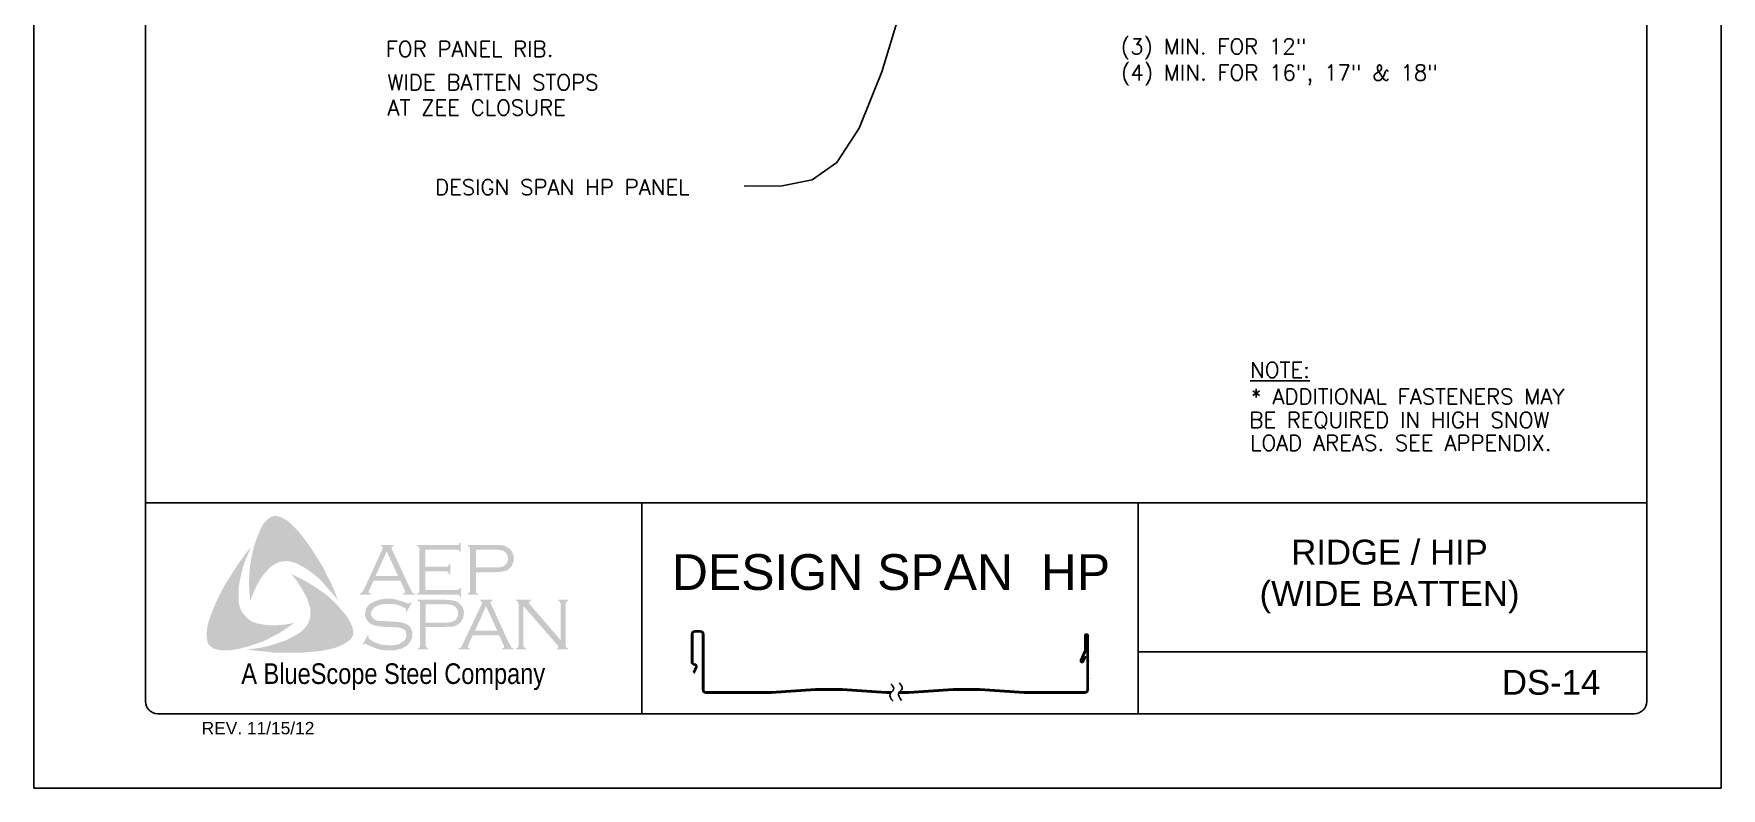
# Model space of a CAD drawing. Extents: x 128.5 to 137, y -26.1 to -15.1.
# Drawn here: x 128.52 to 137.02, y -26.12 to -22.32 of the extents above; entities that cross this region are included whole.
import ezdxf

# ---------------------------------------------------------------- set-up
doc = ezdxf.new("R2010")
doc.units = 0
doc.header["$LTSCALE"] = 0.5
doc.header["$MEASUREMENT"] = 0
doc.layers.get('0').update_dxf_attribs({"linetype": 'CONTINUOUS'})
for name, color, linetype in [('BORDER', 9, 'CONTINUOUS'), ('DIM', 4, 'CONTINUOUS'), ('LAYER_1', 160, 'CONTINUOUS')]:
    doc.layers.add(name, color=color, linetype=linetype)
doc.styles.add('ROMAND', font='romand.shx')
doc.styles.get("Standard").update_dxf_attribs({"font": 'romans.shx'})
doc.styles.add('STD', font='simplex.shx', dxfattribs={"height": 0.125})

# ---------------------------------------------------------------- blocks, each defined once
blk = doc.blocks.new('Blue Logo')
at = {"layer": 'LAYER_1'}
for points in [[(-1.7113, 0.8965), (-1.6829, 0.8581), (-1.6566, 0.8197), (-1.6323, 0.7812), (-1.606, 0.7387), (-1.5858, 0.6962), (-1.5635, 0.6557), (-1.5453, 0.6112), (-1.5291, 0.5687), (-1.5514, 0.5991), (-1.5777, 0.6274), (-1.602, 0.6557), (-1.6283, 0.6841), (-1.6566, 0.7063), (-1.687, 0.7286), (-1.7032, 0.7387), (-1.7193, 0.7468), (-1.7376, 0.7569), (-1.7558, 0.763), (-1.774, 0.767), (-1.7881, 0.7691), (-1.8064, 0.767), (-1.8225, 0.765), (-1.8387, 0.7589), (-1.8529, 0.7509), (-1.8671, 0.7407), (-1.8792, 0.7306), (-1.8954, 0.7124), (-1.9096, 0.6942), (-1.9237, 0.676), (-1.9338, 0.6557), (-1.946, 0.6335), (-1.9541, 0.6133), (-1.9723, 0.5687), (-1.9763, 0.6133), (-1.9784, 0.6618), (-1.9763, 0.7063), (-1.9723, 0.7529), (-1.9642, 0.7954), (-1.9541, 0.8399), (-1.9399, 0.8824), (-1.9237, 0.9228), (-1.9116, 0.9471), (-1.9035, 0.9593), (-1.8934, 0.9694), (-1.8853, 0.9795), (-1.8731, 0.9876), (-1.861, 0.9937), (-1.8468, 0.9957), (-1.8367, 0.9957), (-1.8266, 0.9916), (-1.8144, 0.9896), (-1.8064, 0.9836), (-1.7861, 0.9734), (-1.7699, 0.9593), (-1.7537, 0.9431), (-1.7376, 0.9269), (-1.7113, 0.8965)], [(-1.09, 0.7165), (-1.09, 0.6234), (-0.9302, 0.6234), (-0.9241, 0.6234), (-0.9201, 0.6274), (-0.916, 0.6294), (-0.916, 0.6335), (-0.91, 0.6335), (-0.91, 0.587), (-0.916, 0.587), (-0.916, 0.593), (-0.9201, 0.5971), (-0.9241, 0.5991), (-0.9302, 0.5991), (-1.1325, 0.5991), (-1.1325, 0.6052), (-1.1244, 0.6072), (-1.1224, 0.6112), (-1.1204, 0.6133), (-1.1204, 0.6214), (-1.1204, 0.8298), (-1.1204, 0.8358), (-1.1224, 0.8399), (-1.1265, 0.8439), (-1.1325, 0.8439), (-1.1325, 0.85), (-0.9322, 0.85), (-0.9261, 0.85), (-0.9221, 0.852), (-0.9201, 0.8561), (-0.916, 0.8621), (-0.912, 0.8621), (-0.912, 0.8156), (-0.916, 0.8156), (-0.9201, 0.8217), (-0.9221, 0.8237), (-0.9261, 0.8257), (-0.9322, 0.8257), (-1.09, 0.8257), (-1.09, 0.7407), (-0.9868, 0.7407), (-0.9808, 0.7407), (-0.9767, 0.7428), (-0.9727, 0.7468), (-0.9727, 0.7529), (-0.9646, 0.7529), (-0.9646, 0.7043), (-0.9727, 0.7043), (-0.9727, 0.7104), (-0.9767, 0.7144), (-0.9808, 0.7165), (-0.9868, 0.7165), (-1.09, 0.7165)], [(-2.0289, 0.5566), (-2.0249, 0.5384), (-2.0188, 0.5222), (-2.0107, 0.508), (-1.9986, 0.4939), (-1.9864, 0.4817), (-1.9723, 0.4696), (-1.9561, 0.4615), (-1.9399, 0.4554), (-1.9176, 0.4514), (-1.8934, 0.4473), (-1.8691, 0.4453), (-1.8448, 0.4453), (-1.8205, 0.4473), (-1.7962, 0.4494), (-1.7497, 0.4574), (-1.7881, 0.4311), (-1.8286, 0.4048), (-1.8711, 0.3826), (-1.9116, 0.3623), (-1.9561, 0.3482), (-1.9784, 0.3401), (-2.0026, 0.334), (-2.0249, 0.3279), (-2.0492, 0.3239), (-2.0735, 0.3199), (-2.0957, 0.3199), (-2.122, 0.3199), (-2.1321, 0.3219), (-2.1443, 0.3259), (-2.1564, 0.3279), (-2.1645, 0.334), (-2.1746, 0.3421), (-2.1827, 0.3502), (-2.1868, 0.3603), (-2.1888, 0.3704), (-2.1908, 0.3907), (-2.1908, 0.4109), (-2.1888, 0.4332), (-2.1847, 0.4534), (-2.1787, 0.4736), (-2.1645, 0.5121), (-2.1463, 0.5566), (-2.1261, 0.5991), (-2.1038, 0.6416), (-2.0795, 0.6821), (-2.0532, 0.7225), (-2.0269, 0.763), (-1.9986, 0.8014), (-1.9682, 0.8399), (-1.9966, 0.7731), (-2.0087, 0.7387), (-2.0168, 0.7043), (-2.0249, 0.6699), (-2.031, 0.6315), (-2.031, 0.6133), (-2.031, 0.595), (-2.031, 0.5748), (-2.0289, 0.5566)], [(-1.4705, 0.4655), (-1.4603, 0.4433), (-1.4563, 0.4332), (-1.4543, 0.419), (-1.4522, 0.4069), (-1.4543, 0.3967), (-1.4603, 0.3846), (-1.4664, 0.3745), (-1.4826, 0.3623), (-1.5008, 0.3502), (-1.519, 0.3421), (-1.5393, 0.334), (-1.5595, 0.3279), (-1.5797, 0.3239), (-1.6202, 0.3158), (-1.6667, 0.3118), (-1.7113, 0.3077), (-1.7598, 0.3077), (-1.8064, 0.3077), (-1.8529, 0.3077), (-1.8994, 0.3138), (-1.946, 0.3178), (-1.9905, 0.3239), (-1.9541, 0.3279), (-1.9136, 0.334), (-1.8772, 0.3421), (-1.8387, 0.3543), (-1.8023, 0.3664), (-1.7861, 0.3725), (-1.7679, 0.3826), (-1.7517, 0.3907), (-1.7355, 0.4008), (-1.7193, 0.4109), (-1.7032, 0.4251), (-1.693, 0.4372), (-1.6829, 0.4494), (-1.6769, 0.4635), (-1.6708, 0.4797), (-1.6688, 0.4959), (-1.6688, 0.5121), (-1.6688, 0.5303), (-1.6748, 0.5445), (-1.6809, 0.5667), (-1.689, 0.589), (-1.7011, 0.6092), (-1.7113, 0.6294), (-1.7254, 0.6497), (-1.7376, 0.6699), (-1.7659, 0.7043), (-1.7254, 0.6841), (-1.6829, 0.6618), (-1.6404, 0.6355), (-1.6, 0.6072), (-1.5818, 0.593), (-1.5635, 0.5768), (-1.5453, 0.5586), (-1.5291, 0.5424), (-1.513, 0.5222), (-1.4968, 0.506), (-1.4826, 0.4858), (-1.4705, 0.4655)], [(-1.1588, 0.5586), (-1.1851, 0.5121), (-1.1892, 0.5141), (-1.1872, 0.5242), (-1.1872, 0.5283), (-1.1892, 0.5303), (-1.2013, 0.5364), (-1.2195, 0.5445), (-1.2378, 0.5505), (-1.258, 0.5526), (-1.2782, 0.5526), (-1.2944, 0.5526), (-1.3106, 0.5505), (-1.3248, 0.5465), (-1.3389, 0.5404), (-1.3491, 0.5343), (-1.3571, 0.5242), (-1.3612, 0.5161), (-1.3632, 0.504), (-1.3632, 0.4959), (-1.3592, 0.4878), (-1.3531, 0.4797), (-1.345, 0.4736), (-1.3349, 0.4696), (-1.3207, 0.4676), (-1.2782, 0.4655), (-1.2418, 0.4635), (-1.2155, 0.4615), (-1.2013, 0.4574), (-1.1872, 0.4534), (-1.1791, 0.4473), (-1.173, 0.4433), (-1.1669, 0.4372), (-1.1629, 0.4311), (-1.1609, 0.423), (-1.1568, 0.417), (-1.1548, 0.4069), (-1.1548, 0.3988), (-1.1568, 0.3826), (-1.1609, 0.3765), (-1.1629, 0.3684), (-1.1669, 0.3623), (-1.171, 0.3563), (-1.1831, 0.3421), (-1.1912, 0.3381), (-1.2013, 0.334), (-1.2094, 0.3279), (-1.2216, 0.3259), (-1.2438, 0.3199), (-1.2701, 0.3199), (-1.2985, 0.3199), (-1.3126, 0.3219), (-1.3268, 0.3259), (-1.3511, 0.334), (-1.3835, 0.3482), (-1.3936, 0.3543), (-1.3976, 0.3522), (-1.4017, 0.3482), (-1.4057, 0.3502), (-1.3794, 0.3967), (-1.3754, 0.3927), (-1.3774, 0.3826), (-1.3754, 0.3806), (-1.3713, 0.3765), (-1.3551, 0.3644), (-1.3349, 0.3563), (-1.3126, 0.3482), (-1.2924, 0.3462), (-1.2722, 0.3441), (-1.2499, 0.3462), (-1.2297, 0.3482), (-1.2135, 0.3563), (-1.2013, 0.3644), (-1.1932, 0.3725), (-1.1872, 0.3806), (-1.1851, 0.3887), (-1.1851, 0.3967), (-1.1872, 0.4089), (-1.1872, 0.4129), (-1.1912, 0.419), (-1.1993, 0.4251), (-1.2115, 0.4311), (-1.2216, 0.4332), (-1.2297, 0.4352), (-1.2843, 0.4372), (-1.3126, 0.4392), (-1.3349, 0.4433), (-1.3491, 0.4453), (-1.3652, 0.4534), (-1.3713, 0.4574), (-1.3754, 0.4615), (-1.3814, 0.4676), (-1.3855, 0.4736), (-1.3895, 0.4817), (-1.3915, 0.4878), (-1.3936, 0.4959), (-1.3936, 0.502), (-1.3915, 0.5161), (-1.3895, 0.5283), (-1.3835, 0.5384), (-1.3733, 0.5485), (-1.3652, 0.5566), (-1.3551, 0.5606), (-1.345, 0.5667), (-1.3329, 0.5708), (-1.3207, 0.5748), (-1.3066, 0.5768), (-1.2924, 0.5789), (-1.2762, 0.5789), (-1.2519, 0.5789), (-1.2297, 0.5728), (-1.2074, 0.5667), (-1.1811, 0.5566), (-1.173, 0.5546), (-1.169, 0.5566), (-1.1649, 0.5606), (-1.1588, 0.5586)], [(-0.5963, 0.5424), (-0.5963, 0.3462), (-0.5943, 0.3381), (-0.5923, 0.334), (-0.5882, 0.332), (-0.5822, 0.3279), (-0.5822, 0.3239), (-0.6327, 0.3239), (-0.6327, 0.3279), (-0.6267, 0.332), (-0.6226, 0.334), (-0.6226, 0.3381), (-0.6206, 0.3462), (-0.6206, 0.5526), (-0.6226, 0.5586), (-0.6226, 0.5647), (-0.6267, 0.5667), (-0.6327, 0.5687), (-0.6327, 0.5748), (-0.5599, 0.5748), (-0.5599, 0.5687), (-0.568, 0.5647), (-0.568, 0.5627), (-0.568, 0.5606), (-0.568, 0.5546), (-0.5599, 0.5465), (-0.4081, 0.3704), (-0.4081, 0.5526), (-0.4102, 0.5586), (-0.4122, 0.5647), (-0.4142, 0.5667), (-0.4203, 0.5687), (-0.4203, 0.5748), (-0.3717, 0.5748), (-0.3717, 0.5687), (-0.3778, 0.5667), (-0.3798, 0.5647), (-0.3818, 0.5586), (-0.3839, 0.5526), (-0.3839, 0.3462), (-0.3818, 0.3381), (-0.3798, 0.334), (-0.3778, 0.332), (-0.3717, 0.3279), (-0.3717, 0.3239), (-0.4284, 0.3239), (-0.4284, 0.3279), (-0.4223, 0.332), (-0.4203, 0.334), (-0.4203, 0.336), (-0.4223, 0.3421), (-0.4284, 0.3502), (-0.5963, 0.5424)]]:
    blk.add_hatch(color=7, dxfattribs=at).paths.add_polyline_path(points)
h = blk.add_hatch(color=7, dxfattribs=at)
edge = h.paths.add_edge_path(flags=16)
edge.add_spline(control_points=[(-1.2276, 0.6942), (-1.2276, 0.6942), (-1.2843, 0.8176), (-1.2843, 0.8176), (-1.2843, 0.8176), (-1.341, 0.6942), (-1.341, 0.6942), (-1.341, 0.6942), (-1.2276, 0.6942), (-1.2276, 0.6942), (-1.2276, 0.6942), (-1.2276, 0.6942), (-1.2276, 0.6942), (-1.2276, 0.6942), (-1.2276, 0.6942), (-1.2276, 0.6942)], knot_values=[0, 0, 0, 0, 1, 1, 1, 2, 2, 2, 3, 3, 3, 4, 4, 4, 5, 5, 5, 5], degree=3, periodic=0)
edge = h.paths.add_edge_path()
edge.add_spline(control_points=[(-1.2155, 0.6699), (-1.2155, 0.6699), (-1.3511, 0.6699), (-1.3511, 0.6699), (-1.3511, 0.6699), (-1.3733, 0.6214), (-1.3733, 0.6214), (-1.3733, 0.6214), (-1.3733, 0.6214), (-1.3733, 0.6214), (-1.3733, 0.6214), (-1.3754, 0.6133), (-1.3754, 0.6133), (-1.3754, 0.6133), (-1.3754, 0.6133), (-1.3754, 0.6133), (-1.3754, 0.6133), (-1.3754, 0.6112), (-1.3754, 0.6112), (-1.3754, 0.6112), (-1.3733, 0.6072), (-1.3733, 0.6072), (-1.3733, 0.6072), (-1.3652, 0.6052), (-1.3652, 0.6052), (-1.3652, 0.6052), (-1.3652, 0.5991), (-1.3652, 0.5991), (-1.3652, 0.5991), (-1.4199, 0.5991), (-1.4199, 0.5991), (-1.4199, 0.5991), (-1.4199, 0.6052), (-1.4199, 0.6052), (-1.4199, 0.6052), (-1.4199, 0.6052), (-1.4199, 0.6052), (-1.4199, 0.6052), (-1.4138, 0.6072), (-1.4138, 0.6072), (-1.4138, 0.6072), (-1.4098, 0.6112), (-1.4098, 0.6112), (-1.4098, 0.6112), (-1.4098, 0.6112), (-1.4098, 0.6112), (-1.4098, 0.6112), (-1.4037, 0.6173), (-1.4037, 0.6173), (-1.4037, 0.6173), (-1.3976, 0.6294), (-1.3976, 0.6294), (-1.3976, 0.6294), (-1.3066, 0.8277), (-1.3066, 0.8277), (-1.3066, 0.8277), (-1.3066, 0.8277), (-1.3066, 0.8277), (-1.3066, 0.8277), (-1.3045, 0.8358), (-1.3045, 0.8358), (-1.3045, 0.8358), (-1.3045, 0.8358), (-1.3045, 0.8358), (-1.3045, 0.8358), (-1.3045, 0.8399), (-1.3045, 0.8399), (-1.3045, 0.8399), (-1.3066, 0.8419), (-1.3066, 0.8419), (-1.3066, 0.8419), (-1.3126, 0.8439), (-1.3126, 0.8439), (-1.3126, 0.8439), (-1.3126, 0.85), (-1.3126, 0.85), (-1.3126, 0.85), (-1.2499, 0.85), (-1.2499, 0.85), (-1.2499, 0.85), (-1.2499, 0.8439), (-1.2499, 0.8439), (-1.2499, 0.8439), (-1.2499, 0.8439), (-1.2499, 0.8439), (-1.2499, 0.8439), (-1.258, 0.8419), (-1.258, 0.8419), (-1.258, 0.8419), (-1.26, 0.8399), (-1.26, 0.8399), (-1.26, 0.8399), (-1.26, 0.8358), (-1.26, 0.8358), (-1.26, 0.8358), (-1.26, 0.8358), (-1.26, 0.8358), (-1.26, 0.8358), (-1.258, 0.8277), (-1.258, 0.8277), (-1.258, 0.8277), (-1.169, 0.6355), (-1.169, 0.6355), (-1.169, 0.6355), (-1.169, 0.6355), (-1.169, 0.6355), (-1.169, 0.6355), (-1.1609, 0.6214), (-1.1609, 0.6214), (-1.1609, 0.6214), (-1.1568, 0.6112), (-1.1568, 0.6112), (-1.1568, 0.6112), (-1.1568, 0.6112), (-1.1568, 0.6112), (-1.1568, 0.6112), (-1.1528, 0.6072), (-1.1528, 0.6072), (-1.1528, 0.6072), (-1.1427, 0.6052), (-1.1427, 0.6052), (-1.1427, 0.6052), (-1.1427, 0.5991), (-1.1427, 0.5991), (-1.1427, 0.5991), (-1.2013, 0.5991), (-1.2013, 0.5991), (-1.2013, 0.5991), (-1.2013, 0.6052), (-1.2013, 0.6052), (-1.2013, 0.6052), (-1.2013, 0.6052), (-1.2013, 0.6052), (-1.2013, 0.6052), (-1.1973, 0.6072), (-1.1973, 0.6072), (-1.1973, 0.6072), (-1.1953, 0.6072), (-1.1953, 0.6072), (-1.1953, 0.6072), (-1.1932, 0.6112), (-1.1932, 0.6112), (-1.1932, 0.6112), (-1.1912, 0.6133), (-1.1912, 0.6133), (-1.1912, 0.6133), (-1.1912, 0.6133), (-1.1912, 0.6133), (-1.1912, 0.6133), (-1.1932, 0.6173), (-1.1932, 0.6173), (-1.1932, 0.6173), (-1.1953, 0.6254), (-1.1953, 0.6254), (-1.1953, 0.6254), (-1.2155, 0.6699), (-1.2155, 0.6699), (-1.2155, 0.6699), (-1.2155, 0.6699), (-1.2155, 0.6699), (-1.2155, 0.6699), (-1.2155, 0.6699), (-1.2155, 0.6699)], knot_values=[0, 0, 0, 0, 1, 1, 1, 2, 2, 2, 3, 3, 3, 4, 4, 4, 5, 5, 5, 6, 6, 6, 7, 7, 7, 8, 8, 8, 9, 9, 9, 10, 10, 10, 11, 11, 11, 12, 12, 12, 13, 13, 13, 14, 14, 14, 15, 15, 15, 16, 16, 16, 17, 17, 17, 18, 18, 18, 19, 19, 19, 20, 20, 20, 21, 21, 21, 22, 22, 22, 23, 23, 23, 24, 24, 24, 25, 25, 25, 26, 26, 26, 27, 27, 27, 28, 28, 28, 29, 29, 29, 30, 30, 30, 31, 31, 31, 32, 32, 32, 33, 33, 33, 34, 34, 34, 35, 35, 35, 36, 36, 36, 37, 37, 37, 38, 38, 38, 39, 39, 39, 40, 40, 40, 41, 41, 41, 42, 42, 42, 43, 43, 43, 44, 44, 44, 45, 45, 45, 46, 46, 46, 47, 47, 47, 48, 48, 48, 49, 49, 49, 50, 50, 50, 51, 51, 51, 52, 52, 52, 53, 53, 53, 54, 54, 54, 54], degree=3, periodic=0)
h = blk.add_hatch(color=7, dxfattribs=at)
edge = h.paths.add_edge_path(flags=16)
edge.add_spline(control_points=[(-0.8351, 0.7367), (-0.8351, 0.7367), (-0.742, 0.7367), (-0.742, 0.7367), (-0.742, 0.7367), (-0.742, 0.7367), (-0.742, 0.7367), (-0.742, 0.7367), (-0.7238, 0.7367), (-0.7238, 0.7367), (-0.7238, 0.7367), (-0.7096, 0.7387), (-0.7096, 0.7387), (-0.7096, 0.7387), (-0.7096, 0.7387), (-0.7096, 0.7387), (-0.7096, 0.7387), (-0.6995, 0.7407), (-0.6995, 0.7407), (-0.6995, 0.7407), (-0.6934, 0.7448), (-0.6934, 0.7448), (-0.6934, 0.7448), (-0.6934, 0.7448), (-0.6934, 0.7448), (-0.6934, 0.7448), (-0.6854, 0.7509), (-0.6854, 0.7509), (-0.6854, 0.7509), (-0.6793, 0.7589), (-0.6793, 0.7589), (-0.6793, 0.7589), (-0.6752, 0.7691), (-0.6752, 0.7691), (-0.6752, 0.7691), (-0.6732, 0.7812), (-0.6732, 0.7812), (-0.6732, 0.7812), (-0.6732, 0.7812), (-0.6732, 0.7812), (-0.6732, 0.7812), (-0.6752, 0.7933), (-0.6752, 0.7933), (-0.6752, 0.7933), (-0.6793, 0.8035), (-0.6793, 0.8035), (-0.6793, 0.8035), (-0.6854, 0.8116), (-0.6854, 0.8116), (-0.6854, 0.8116), (-0.6934, 0.8176), (-0.6934, 0.8176), (-0.6934, 0.8176), (-0.6934, 0.8176), (-0.6934, 0.8176), (-0.6934, 0.8176), (-0.6995, 0.8217), (-0.6995, 0.8217), (-0.6995, 0.8217), (-0.7096, 0.8237), (-0.7096, 0.8237), (-0.7096, 0.8237), (-0.7096, 0.8237), (-0.7096, 0.8237), (-0.7096, 0.8237), (-0.7238, 0.8257), (-0.7238, 0.8257), (-0.7238, 0.8257), (-0.742, 0.8257), (-0.742, 0.8257), (-0.742, 0.8257), (-0.8351, 0.8257), (-0.8351, 0.8257), (-0.8351, 0.8257), (-0.8351, 0.7367), (-0.8351, 0.7367), (-0.8351, 0.7367), (-0.8351, 0.7367), (-0.8351, 0.7367), (-0.8351, 0.7367), (-0.8351, 0.7367), (-0.8351, 0.7367)], knot_values=[0, 0, 0, 0, 1, 1, 1, 2, 2, 2, 3, 3, 3, 4, 4, 4, 5, 5, 5, 6, 6, 6, 7, 7, 7, 8, 8, 8, 9, 9, 9, 10, 10, 10, 11, 11, 11, 12, 12, 12, 13, 13, 13, 14, 14, 14, 15, 15, 15, 16, 16, 16, 17, 17, 17, 18, 18, 18, 19, 19, 19, 20, 20, 20, 21, 21, 21, 22, 22, 22, 23, 23, 23, 24, 24, 24, 25, 25, 25, 26, 26, 26, 27, 27, 27, 27], degree=3, periodic=0)
edge = h.paths.add_edge_path()
edge.add_spline(control_points=[(-0.8351, 0.7124), (-0.8351, 0.7124), (-0.8351, 0.6193), (-0.8351, 0.6193), (-0.8351, 0.6193), (-0.8351, 0.6193), (-0.8351, 0.6193), (-0.8351, 0.6193), (-0.8351, 0.6133), (-0.8351, 0.6133), (-0.8351, 0.6133), (-0.8331, 0.6112), (-0.8331, 0.6112), (-0.8331, 0.6112), (-0.8331, 0.6112), (-0.8331, 0.6112), (-0.8331, 0.6112), (-0.829, 0.6072), (-0.829, 0.6072), (-0.829, 0.6072), (-0.825, 0.6052), (-0.825, 0.6052), (-0.825, 0.6052), (-0.825, 0.5991), (-0.825, 0.5991), (-0.825, 0.5991), (-0.8756, 0.5991), (-0.8756, 0.5991), (-0.8756, 0.5991), (-0.8756, 0.6052), (-0.8756, 0.6052), (-0.8756, 0.6052), (-0.8756, 0.6052), (-0.8756, 0.6052), (-0.8756, 0.6052), (-0.8715, 0.6072), (-0.8715, 0.6072), (-0.8715, 0.6072), (-0.8675, 0.6112), (-0.8675, 0.6112), (-0.8675, 0.6112), (-0.8675, 0.6112), (-0.8675, 0.6112), (-0.8675, 0.6112), (-0.8654, 0.6133), (-0.8654, 0.6133), (-0.8654, 0.6133), (-0.8654, 0.6193), (-0.8654, 0.6193), (-0.8654, 0.6193), (-0.8654, 0.8318), (-0.8654, 0.8318), (-0.8654, 0.8318), (-0.8654, 0.8318), (-0.8654, 0.8318), (-0.8654, 0.8318), (-0.8654, 0.8358), (-0.8654, 0.8358), (-0.8654, 0.8358), (-0.8675, 0.8399), (-0.8675, 0.8399), (-0.8675, 0.8399), (-0.8675, 0.8399), (-0.8675, 0.8399), (-0.8675, 0.8399), (-0.8715, 0.8439), (-0.8715, 0.8439), (-0.8715, 0.8439), (-0.8756, 0.8439), (-0.8756, 0.8439), (-0.8756, 0.8439), (-0.8756, 0.85), (-0.8756, 0.85), (-0.8756, 0.85), (-0.744, 0.85), (-0.744, 0.85), (-0.744, 0.85), (-0.744, 0.85), (-0.744, 0.85), (-0.744, 0.85), (-0.7198, 0.85), (-0.7198, 0.85), (-0.7198, 0.85), (-0.6995, 0.848), (-0.6995, 0.848), (-0.6995, 0.848), (-0.6995, 0.848), (-0.6995, 0.848), (-0.6995, 0.848), (-0.6854, 0.8439), (-0.6854, 0.8439), (-0.6854, 0.8439), (-0.6732, 0.8358), (-0.6732, 0.8358), (-0.6732, 0.8358), (-0.6732, 0.8358), (-0.6732, 0.8358), (-0.6732, 0.8358), (-0.6671, 0.8318), (-0.6671, 0.8318), (-0.6671, 0.8318), (-0.6631, 0.8277), (-0.6631, 0.8277), (-0.6631, 0.8277), (-0.653, 0.8156), (-0.653, 0.8156), (-0.653, 0.8156), (-0.653, 0.8156), (-0.653, 0.8156), (-0.653, 0.8156), (-0.651, 0.8075), (-0.651, 0.8075), (-0.651, 0.8075), (-0.6469, 0.7994), (-0.6469, 0.7994), (-0.6469, 0.7994), (-0.6449, 0.7913), (-0.6449, 0.7913), (-0.6449, 0.7913), (-0.6449, 0.7812), (-0.6449, 0.7812), (-0.6449, 0.7812), (-0.6449, 0.7812), (-0.6449, 0.7812), (-0.6449, 0.7812), (-0.6449, 0.7691), (-0.6449, 0.7691), (-0.6449, 0.7691), (-0.6489, 0.7589), (-0.6489, 0.7589), (-0.6489, 0.7589), (-0.653, 0.7468), (-0.653, 0.7468), (-0.653, 0.7468), (-0.659, 0.7387), (-0.659, 0.7387), (-0.659, 0.7387), (-0.659, 0.7387), (-0.659, 0.7387), (-0.659, 0.7387), (-0.6671, 0.7326), (-0.6671, 0.7326), (-0.6671, 0.7326), (-0.6732, 0.7245), (-0.6732, 0.7245), (-0.6732, 0.7245), (-0.6813, 0.7205), (-0.6813, 0.7205), (-0.6813, 0.7205), (-0.6914, 0.7185), (-0.6914, 0.7185), (-0.6914, 0.7185), (-0.6914, 0.7185), (-0.6914, 0.7185), (-0.6914, 0.7185), (-0.7015, 0.7165), (-0.7015, 0.7165), (-0.7015, 0.7165), (-0.7137, 0.7144), (-0.7137, 0.7144), (-0.7137, 0.7144), (-0.744, 0.7124), (-0.744, 0.7124), (-0.744, 0.7124), (-0.8351, 0.7124), (-0.8351, 0.7124), (-0.8351, 0.7124), (-0.8351, 0.7124), (-0.8351, 0.7124), (-0.8351, 0.7124), (-0.8351, 0.7124), (-0.8351, 0.7124)], knot_values=[0, 0, 0, 0, 1, 1, 1, 2, 2, 2, 3, 3, 3, 4, 4, 4, 5, 5, 5, 6, 6, 6, 7, 7, 7, 8, 8, 8, 9, 9, 9, 10, 10, 10, 11, 11, 11, 12, 12, 12, 13, 13, 13, 14, 14, 14, 15, 15, 15, 16, 16, 16, 17, 17, 17, 18, 18, 18, 19, 19, 19, 20, 20, 20, 21, 21, 21, 22, 22, 22, 23, 23, 23, 24, 24, 24, 25, 25, 25, 26, 26, 26, 27, 27, 27, 28, 28, 28, 29, 29, 29, 30, 30, 30, 31, 31, 31, 32, 32, 32, 33, 33, 33, 34, 34, 34, 35, 35, 35, 36, 36, 36, 37, 37, 37, 38, 38, 38, 39, 39, 39, 40, 40, 40, 41, 41, 41, 42, 42, 42, 43, 43, 43, 44, 44, 44, 45, 45, 45, 46, 46, 46, 47, 47, 47, 48, 48, 48, 49, 49, 49, 50, 50, 50, 51, 51, 51, 52, 52, 52, 53, 53, 53, 54, 54, 54, 55, 55, 55, 56, 56, 56, 57, 57, 57, 57], degree=3, periodic=0)
h = blk.add_hatch(color=7, dxfattribs=at)
edge = h.paths.add_edge_path(flags=16)
edge.add_spline(control_points=[(-1.088, 0.4595), (-1.088, 0.4595), (-0.9929, 0.4595), (-0.9929, 0.4595), (-0.9929, 0.4595), (-0.9929, 0.4595), (-0.9929, 0.4595), (-0.9929, 0.4595), (-0.9747, 0.4595), (-0.9747, 0.4595), (-0.9747, 0.4595), (-0.9626, 0.4615), (-0.9626, 0.4615), (-0.9626, 0.4615), (-0.9626, 0.4615), (-0.9626, 0.4615), (-0.9626, 0.4615), (-0.9525, 0.4655), (-0.9525, 0.4655), (-0.9525, 0.4655), (-0.9444, 0.4676), (-0.9444, 0.4676), (-0.9444, 0.4676), (-0.9444, 0.4676), (-0.9444, 0.4676), (-0.9444, 0.4676), (-0.9363, 0.4736), (-0.9363, 0.4736), (-0.9363, 0.4736), (-0.9302, 0.4838), (-0.9302, 0.4838), (-0.9302, 0.4838), (-0.9261, 0.4939), (-0.9261, 0.4939), (-0.9261, 0.4939), (-0.9241, 0.506), (-0.9241, 0.506), (-0.9241, 0.506), (-0.9241, 0.506), (-0.9241, 0.506), (-0.9241, 0.506), (-0.9261, 0.5161), (-0.9261, 0.5161), (-0.9261, 0.5161), (-0.9302, 0.5283), (-0.9302, 0.5283), (-0.9302, 0.5283), (-0.9363, 0.5364), (-0.9363, 0.5364), (-0.9363, 0.5364), (-0.9444, 0.5424), (-0.9444, 0.5424), (-0.9444, 0.5424), (-0.9444, 0.5424), (-0.9444, 0.5424), (-0.9444, 0.5424), (-0.9525, 0.5465), (-0.9525, 0.5465), (-0.9525, 0.5465), (-0.9626, 0.5485), (-0.9626, 0.5485), (-0.9626, 0.5485), (-0.9626, 0.5485), (-0.9626, 0.5485), (-0.9626, 0.5485), (-0.9747, 0.5505), (-0.9747, 0.5505), (-0.9747, 0.5505), (-0.9929, 0.5505), (-0.9929, 0.5505), (-0.9929, 0.5505), (-1.088, 0.5505), (-1.088, 0.5505), (-1.088, 0.5505), (-1.088, 0.4595), (-1.088, 0.4595), (-1.088, 0.4595), (-1.088, 0.4595), (-1.088, 0.4595), (-1.088, 0.4595), (-1.088, 0.4595), (-1.088, 0.4595)], knot_values=[0, 0, 0, 0, 1, 1, 1, 2, 2, 2, 3, 3, 3, 4, 4, 4, 5, 5, 5, 6, 6, 6, 7, 7, 7, 8, 8, 8, 9, 9, 9, 10, 10, 10, 11, 11, 11, 12, 12, 12, 13, 13, 13, 14, 14, 14, 15, 15, 15, 16, 16, 16, 17, 17, 17, 18, 18, 18, 19, 19, 19, 20, 20, 20, 21, 21, 21, 22, 22, 22, 23, 23, 23, 24, 24, 24, 25, 25, 25, 26, 26, 26, 27, 27, 27, 27], degree=3, periodic=0)
edge = h.paths.add_edge_path()
edge.add_spline(control_points=[(-1.088, 0.4372), (-1.088, 0.4372), (-1.088, 0.3421), (-1.088, 0.3421), (-1.088, 0.3421), (-1.088, 0.3421), (-1.088, 0.3421), (-1.088, 0.3421), (-1.086, 0.3381), (-1.086, 0.3381), (-1.086, 0.3381), (-1.084, 0.334), (-1.084, 0.334), (-1.084, 0.334), (-1.084, 0.334), (-1.084, 0.334), (-1.084, 0.334), (-1.082, 0.332), (-1.082, 0.332), (-1.082, 0.332), (-1.0759, 0.3279), (-1.0759, 0.3279), (-1.0759, 0.3279), (-1.0759, 0.3239), (-1.0759, 0.3239), (-1.0759, 0.3239), (-1.1285, 0.3239), (-1.1285, 0.3239), (-1.1285, 0.3239), (-1.1285, 0.3279), (-1.1285, 0.3279), (-1.1285, 0.3279), (-1.1285, 0.3279), (-1.1285, 0.3279), (-1.1285, 0.3279), (-1.1224, 0.332), (-1.1224, 0.332), (-1.1224, 0.332), (-1.1184, 0.334), (-1.1184, 0.334), (-1.1184, 0.334), (-1.1184, 0.334), (-1.1184, 0.334), (-1.1184, 0.334), (-1.1184, 0.3381), (-1.1184, 0.3381), (-1.1184, 0.3381), (-1.1164, 0.3421), (-1.1164, 0.3421), (-1.1164, 0.3421), (-1.1164, 0.5566), (-1.1164, 0.5566), (-1.1164, 0.5566), (-1.1164, 0.5566), (-1.1164, 0.5566), (-1.1164, 0.5566), (-1.1184, 0.5606), (-1.1184, 0.5606), (-1.1184, 0.5606), (-1.1184, 0.5647), (-1.1184, 0.5647), (-1.1184, 0.5647), (-1.1184, 0.5647), (-1.1184, 0.5647), (-1.1184, 0.5647), (-1.1224, 0.5667), (-1.1224, 0.5667), (-1.1224, 0.5667), (-1.1285, 0.5687), (-1.1285, 0.5687), (-1.1285, 0.5687), (-1.1285, 0.5748), (-1.1285, 0.5748), (-1.1285, 0.5748), (-0.997, 0.5748), (-0.997, 0.5748), (-0.997, 0.5748), (-0.997, 0.5748), (-0.997, 0.5748), (-0.997, 0.5748), (-0.9727, 0.5728), (-0.9727, 0.5728), (-0.9727, 0.5728), (-0.9525, 0.5708), (-0.9525, 0.5708), (-0.9525, 0.5708), (-0.9525, 0.5708), (-0.9525, 0.5708), (-0.9525, 0.5708), (-0.9383, 0.5667), (-0.9383, 0.5667), (-0.9383, 0.5667), (-0.9241, 0.5606), (-0.9241, 0.5606), (-0.9241, 0.5606), (-0.9241, 0.5606), (-0.9241, 0.5606), (-0.9241, 0.5606), (-0.9201, 0.5566), (-0.9201, 0.5566), (-0.9201, 0.5566), (-0.914, 0.5505), (-0.914, 0.5505), (-0.914, 0.5505), (-0.9039, 0.5404), (-0.9039, 0.5404), (-0.9039, 0.5404), (-0.9039, 0.5404), (-0.9039, 0.5404), (-0.9039, 0.5404), (-0.9019, 0.5323), (-0.9019, 0.5323), (-0.9019, 0.5323), (-0.8978, 0.5222), (-0.8978, 0.5222), (-0.8978, 0.5222), (-0.8958, 0.5161), (-0.8958, 0.5161), (-0.8958, 0.5161), (-0.8958, 0.506), (-0.8958, 0.506), (-0.8958, 0.506), (-0.8958, 0.506), (-0.8958, 0.506), (-0.8958, 0.506), (-0.8978, 0.4939), (-0.8978, 0.4939), (-0.8978, 0.4939), (-0.8998, 0.4817), (-0.8998, 0.4817), (-0.8998, 0.4817), (-0.9059, 0.4716), (-0.9059, 0.4716), (-0.9059, 0.4716), (-0.912, 0.4615), (-0.912, 0.4615), (-0.912, 0.4615), (-0.912, 0.4615), (-0.912, 0.4615), (-0.912, 0.4615), (-0.9181, 0.4554), (-0.9181, 0.4554), (-0.9181, 0.4554), (-0.9261, 0.4494), (-0.9261, 0.4494), (-0.9261, 0.4494), (-0.9342, 0.4453), (-0.9342, 0.4453), (-0.9342, 0.4453), (-0.9444, 0.4413), (-0.9444, 0.4413), (-0.9444, 0.4413), (-0.9444, 0.4413), (-0.9444, 0.4413), (-0.9444, 0.4413), (-0.9525, 0.4392), (-0.9525, 0.4392), (-0.9525, 0.4392), (-0.9646, 0.4392), (-0.9646, 0.4392), (-0.9646, 0.4392), (-0.997, 0.4372), (-0.997, 0.4372), (-0.997, 0.4372), (-1.088, 0.4372), (-1.088, 0.4372), (-1.088, 0.4372), (-1.088, 0.4372), (-1.088, 0.4372), (-1.088, 0.4372), (-1.088, 0.4372), (-1.088, 0.4372)], knot_values=[0, 0, 0, 0, 1, 1, 1, 2, 2, 2, 3, 3, 3, 4, 4, 4, 5, 5, 5, 6, 6, 6, 7, 7, 7, 8, 8, 8, 9, 9, 9, 10, 10, 10, 11, 11, 11, 12, 12, 12, 13, 13, 13, 14, 14, 14, 15, 15, 15, 16, 16, 16, 17, 17, 17, 18, 18, 18, 19, 19, 19, 20, 20, 20, 21, 21, 21, 22, 22, 22, 23, 23, 23, 24, 24, 24, 25, 25, 25, 26, 26, 26, 27, 27, 27, 28, 28, 28, 29, 29, 29, 30, 30, 30, 31, 31, 31, 32, 32, 32, 33, 33, 33, 34, 34, 34, 35, 35, 35, 36, 36, 36, 37, 37, 37, 38, 38, 38, 39, 39, 39, 40, 40, 40, 41, 41, 41, 42, 42, 42, 43, 43, 43, 44, 44, 44, 45, 45, 45, 46, 46, 46, 47, 47, 47, 48, 48, 48, 49, 49, 49, 50, 50, 50, 51, 51, 51, 52, 52, 52, 53, 53, 53, 54, 54, 54, 55, 55, 55, 56, 56, 56, 57, 57, 57, 57], degree=3, periodic=0)
h = blk.add_hatch(color=7, dxfattribs=at)
edge = h.paths.add_edge_path(flags=16)
edge.add_spline(control_points=[(-0.7278, 0.419), (-0.7278, 0.419), (-0.7845, 0.5424), (-0.7845, 0.5424), (-0.7845, 0.5424), (-0.8391, 0.419), (-0.8391, 0.419), (-0.8391, 0.419), (-0.7278, 0.419), (-0.7278, 0.419), (-0.7278, 0.419), (-0.7278, 0.419), (-0.7278, 0.419), (-0.7278, 0.419), (-0.7278, 0.419), (-0.7278, 0.419)], knot_values=[0, 0, 0, 0, 1, 1, 1, 2, 2, 2, 3, 3, 3, 4, 4, 4, 5, 5, 5, 5], degree=3, periodic=0)
edge = h.paths.add_edge_path()
edge.add_spline(control_points=[(-0.7177, 0.3947), (-0.7177, 0.3947), (-0.8513, 0.3947), (-0.8513, 0.3947), (-0.8513, 0.3947), (-0.8735, 0.3462), (-0.8735, 0.3462), (-0.8735, 0.3462), (-0.8735, 0.3462), (-0.8735, 0.3462), (-0.8735, 0.3462), (-0.8756, 0.336), (-0.8756, 0.336), (-0.8756, 0.336), (-0.8756, 0.336), (-0.8756, 0.336), (-0.8756, 0.336), (-0.8756, 0.334), (-0.8756, 0.334), (-0.8756, 0.334), (-0.8735, 0.332), (-0.8735, 0.332), (-0.8735, 0.332), (-0.8654, 0.3279), (-0.8654, 0.3279), (-0.8654, 0.3279), (-0.8654, 0.3239), (-0.8654, 0.3239), (-0.8654, 0.3239), (-0.9221, 0.3239), (-0.9221, 0.3239), (-0.9221, 0.3239), (-0.9221, 0.3279), (-0.9221, 0.3279), (-0.9221, 0.3279), (-0.9221, 0.3279), (-0.9221, 0.3279), (-0.9221, 0.3279), (-0.916, 0.332), (-0.916, 0.332), (-0.916, 0.332), (-0.91, 0.334), (-0.91, 0.334), (-0.91, 0.334), (-0.91, 0.334), (-0.91, 0.334), (-0.91, 0.334), (-0.9059, 0.3421), (-0.9059, 0.3421), (-0.9059, 0.3421), (-0.8998, 0.3543), (-0.8998, 0.3543), (-0.8998, 0.3543), (-0.8068, 0.5505), (-0.8068, 0.5505), (-0.8068, 0.5505), (-0.8068, 0.5505), (-0.8068, 0.5505), (-0.8068, 0.5505), (-0.8047, 0.5606), (-0.8047, 0.5606), (-0.8047, 0.5606), (-0.8047, 0.5606), (-0.8047, 0.5606), (-0.8047, 0.5606), (-0.8047, 0.5647), (-0.8047, 0.5647), (-0.8047, 0.5647), (-0.8068, 0.5647), (-0.8068, 0.5647), (-0.8068, 0.5647), (-0.8128, 0.5687), (-0.8128, 0.5687), (-0.8128, 0.5687), (-0.8128, 0.5748), (-0.8128, 0.5748), (-0.8128, 0.5748), (-0.7521, 0.5748), (-0.7521, 0.5748), (-0.7521, 0.5748), (-0.7521, 0.5687), (-0.7521, 0.5687), (-0.7521, 0.5687), (-0.7521, 0.5687), (-0.7521, 0.5687), (-0.7521, 0.5687), (-0.7582, 0.5647), (-0.7582, 0.5647), (-0.7582, 0.5647), (-0.7602, 0.5647), (-0.7602, 0.5647), (-0.7602, 0.5647), (-0.7622, 0.5606), (-0.7622, 0.5606), (-0.7622, 0.5606), (-0.7622, 0.5606), (-0.7622, 0.5606), (-0.7622, 0.5606), (-0.7582, 0.5505), (-0.7582, 0.5505), (-0.7582, 0.5505), (-0.6712, 0.3603), (-0.6712, 0.3603), (-0.6712, 0.3603), (-0.6712, 0.3603), (-0.6712, 0.3603), (-0.6712, 0.3603), (-0.6611, 0.3441), (-0.6611, 0.3441), (-0.6611, 0.3441), (-0.657, 0.334), (-0.657, 0.334), (-0.657, 0.334), (-0.657, 0.334), (-0.657, 0.334), (-0.657, 0.334), (-0.651, 0.332), (-0.651, 0.332), (-0.651, 0.332), (-0.6449, 0.3279), (-0.6449, 0.3279), (-0.6449, 0.3279), (-0.6449, 0.3239), (-0.6449, 0.3239), (-0.6449, 0.3239), (-0.7036, 0.3239), (-0.7036, 0.3239), (-0.7036, 0.3239), (-0.7036, 0.3279), (-0.7036, 0.3279), (-0.7036, 0.3279), (-0.7036, 0.3279), (-0.7036, 0.3279), (-0.7036, 0.3279), (-0.6995, 0.33), (-0.6995, 0.33), (-0.6995, 0.33), (-0.6955, 0.332), (-0.6955, 0.332), (-0.6955, 0.332), (-0.6934, 0.334), (-0.6934, 0.334), (-0.6934, 0.334), (-0.6934, 0.3381), (-0.6934, 0.3381), (-0.6934, 0.3381), (-0.6934, 0.3381), (-0.6934, 0.3381), (-0.6934, 0.3381), (-0.6934, 0.3421), (-0.6934, 0.3421), (-0.6934, 0.3421), (-0.6975, 0.3482), (-0.6975, 0.3482), (-0.6975, 0.3482), (-0.7177, 0.3947), (-0.7177, 0.3947), (-0.7177, 0.3947), (-0.7177, 0.3947), (-0.7177, 0.3947), (-0.7177, 0.3947), (-0.7177, 0.3947), (-0.7177, 0.3947)], knot_values=[0, 0, 0, 0, 1, 1, 1, 2, 2, 2, 3, 3, 3, 4, 4, 4, 5, 5, 5, 6, 6, 6, 7, 7, 7, 8, 8, 8, 9, 9, 9, 10, 10, 10, 11, 11, 11, 12, 12, 12, 13, 13, 13, 14, 14, 14, 15, 15, 15, 16, 16, 16, 17, 17, 17, 18, 18, 18, 19, 19, 19, 20, 20, 20, 21, 21, 21, 22, 22, 22, 23, 23, 23, 24, 24, 24, 25, 25, 25, 26, 26, 26, 27, 27, 27, 28, 28, 28, 29, 29, 29, 30, 30, 30, 31, 31, 31, 32, 32, 32, 33, 33, 33, 34, 34, 34, 35, 35, 35, 36, 36, 36, 37, 37, 37, 38, 38, 38, 39, 39, 39, 40, 40, 40, 41, 41, 41, 42, 42, 42, 43, 43, 43, 44, 44, 44, 45, 45, 45, 46, 46, 46, 47, 47, 47, 48, 48, 48, 49, 49, 49, 50, 50, 50, 51, 51, 51, 52, 52, 52, 53, 53, 53, 54, 54, 54, 54], degree=3, periodic=0)
at = {"insert": (-2.0171, 0.2538), "char_height": 0.103589, "width": 1.555185, "attachment_point": 1, "style": 'STD'}
blk.add_mtext('{\\fArial Narrow|b0|i0|c0|p34;A BlueScope Steel Company}', dxfattribs=at)

msp = doc.modelspace()

# ---------------------------------------------------------------- linework, layer by layer
at = {"layer": 'BORDER'}
for p, q in [((128.5232, -15.1154), (128.5232, -26.1154)), ((137.0232, -15.1154), (137.0232, -26.1154)), ((129.0857, -15.5529), (129.0857, -25.6779)), ((136.6482, -15.5529), (136.6482, -25.6779)), ((136.6482, -24.6779), (129.0857, -24.6779)), ((131.5857, -24.6779), (131.5857, -25.7404)), ((134.0857, -24.6779), (134.0857, -25.7404)), ((131.8812, -25.3227), (131.8533, -25.3227)), ((131.8812, -25.3281), (131.8533, -25.3281)), ((131.8369, -25.3392), (131.8369, -25.4819)), ((131.8422, -25.3392), (131.8422, -25.4819)), ((131.8923, -25.6193), (131.8923, -25.3392)), ((131.8977, -25.6193), (131.8977, -25.3392)), ((133.8176, -25.3463), (133.8176, -25.4212)), ((133.8229, -25.3463), (133.8229, -25.4212)), ((133.826, -25.3433), (133.826, -25.3433)), ((133.829, -25.6193), (133.829, -25.3463)), ((133.8344, -25.6193), (133.8344, -25.3463)), ((131.8369, -25.4819), (131.8369, -25.4348)), ((131.8499, -25.4891), (131.8505, -25.489)), ((131.8502, -25.4944), (131.8509, -25.4944)), ((133.8165, -25.4258), (133.7957, -25.4705)), ((133.7998, -25.4816), (133.7998, -25.4816)), ((133.8214, -25.4281), (133.8006, -25.4727)), ((133.802, -25.4768), (133.802, -25.4768)), ((133.8061, -25.4753), (133.8172, -25.4515)), ((133.8109, -25.4776), (133.8221, -25.4537)), ((133.8221, -25.4537), (133.8172, -25.4515)), ((133.8344, -25.4893), (133.8344, -25.5724)), ((136.6482, -25.4279), (134.0857, -25.4279)), ((131.8579, -25.5045), (131.8456, -25.5308)), ((131.8505, -25.5331), (131.8456, -25.5308)), ((131.8628, -25.5068), (131.8505, -25.5331)), ((131.9088, -25.6304), (132.2369, -25.6304)), ((131.9088, -25.6358), (132.2369, -25.6358)), ((132.2369, -25.6304), (132.4606, -25.6154)), ((132.2369, -25.6358), (132.4606, -25.6208)), ((132.4606, -25.6154), (132.5948, -25.6154)), ((132.4606, -25.6208), (132.5948, -25.6208)), ((132.5948, -25.6154), (132.8184, -25.6304)), ((132.5948, -25.6208), (132.8184, -25.6358)), ((132.8184, -25.6304), (132.8455, -25.6304)), ((132.8184, -25.6358), (132.8405, -25.6358)), ((132.8801, -25.6358), (132.9305, -25.6358)), ((132.8839, -25.6304), (132.9305, -25.6304)), ((132.9305, -25.6304), (133.1542, -25.6154)), ((132.9305, -25.6358), (133.1542, -25.6208)), ((133.1542, -25.6154), (133.2884, -25.6154)), ((133.1542, -25.6208), (133.2884, -25.6208)), ((133.2884, -25.6154), (133.512, -25.6304)), ((133.2884, -25.6208), (133.512, -25.6358)), ((133.512, -25.6304), (133.8179, -25.6304)), ((133.512, -25.6358), (133.8179, -25.6358)), ((136.5857, -25.7404), (129.1482, -25.7404)), ((137.0232, -26.1154), (128.5232, -26.1154))]:
    msp.add_line(p, q, dxfattribs=at)
for centre, radius, start, end in [((131.8533, -25.3392), 0.0165, 90, 180), ((131.8533, -25.3392), 0.0111, 90, 180), ((131.8812, -25.3392), 0.0165, 0, 90), ((131.8812, -25.3392), 0.0111, 0, 90), ((133.826, -25.3463), 0.00841, 90, 180), ((133.826, -25.3463), 0.00304, 90, 180), ((133.826, -25.3463), 0.00841, 0, 90), ((133.826, -25.3463), 0.00304, 360, 90), ((131.8494, -25.4819), 0.0125, 180, 274), ((131.8494, -25.4819), 0.00716, 180, 274), ((131.8514, -25.5015), 0.0125, 335, 94), ((131.8514, -25.5015), 0.00716, 335, 94), ((133.8033, -25.474), 0.00841, 155, 245), ((133.8033, -25.474), 0.00841, 245, 335), ((133.8033, -25.474), 0.00304, 155, 245), ((133.8033, -25.474), 0.00304, 245, 335), ((133.8065, -25.4212), 0.0111, 335, 0), ((133.8065, -25.4212), 0.0165, 335, 0), ((131.9088, -25.6193), 0.0165, 180, 270), ((131.9088, -25.6193), 0.0111, 180, 270), ((133.8179, -25.6193), 0.0111, 270, 360), ((133.8179, -25.6193), 0.0165, 270, 0), ((129.1482, -25.6779), 0.0625, 180, 270), ((136.5857, -25.6779), 0.0625, 270, 0)]:
    msp.add_arc(centre, radius, start, end, dxfattribs=at)
for points in [[(132.8836, -25.5848), (132.8973, -25.614), (132.8798, -25.6364), (132.8942, -25.6729)], [(132.8408, -25.5894), (132.8544, -25.6186), (132.837, -25.6411), (132.8514, -25.6775)]]:
    msp.add_spline(points, degree=3, dxfattribs=at)
for p in [(131.8977, -25.3392), (133.8344, -25.3463), (133.8068, -25.4466), (133.8176, -25.4236), (133.8176, -25.4236), (133.8344, -25.4236), (133.8344, -25.4781), (133.8346, -25.4725), (131.8505, -25.5331), (131.8505, -25.5331), (133.8344, -25.5612), (131.8977, -25.6193), (131.9088, -25.6304), (132.7428, -25.6304), (132.7428, -25.6304), (133.8179, -25.6304), (133.8344, -25.6193)]:
    msp.add_point(p, dxfattribs=at)
at = {"layer": 'DIM', "color": 5}
msp.add_lwpolyline([(133.2858, -20.6963), (133.0836, -21.4873), (132.9246, -22.0815), (132.795, -22.5071), (132.6809, -22.7919), (132.5684, -22.964), (132.4437, -23.0513), (132.2928, -23.0817), (132.1018, -23.0834)], dxfattribs=at)

# ---------------------------------------------------------------- block references
msp.add_blockref('Blue Logo', (131.5857, -25.7404))

# ---------------------------------------------------------------- texts
at = {"layer": 'BORDER', "attachment_point": 5, "style": 'ROMAND'}
for s, insert, char_height, width in [('\\pt1.375;{\\fArial|b0|i0|c0|p34;RIDGE / HIP\\P(WIDE BATTEN)}', (135.3524, -25.0492), 0.125, 2.501468), ('\\pt1.98;{\\fArial|b0|i0|c0|p34;DESIGN SPAN  HP }', (132.8413, -25.0281), 0.18, 2.501468), ('\\pt1.375;{\\fArial|b0|i0|c0|p34;DS-14}', (136.1661, -25.5828), 0.125, 0.609551), ('\\pt0.6875;{\\fArial|b0|i0|c0|p34;REV. 11/15/12}', (129.6529, -25.8131), 0.0625, 0.805557)]:
    msp.add_mtext(s, dxfattribs=dict(at, insert=insert, char_height=char_height, width=width))
at = {"layer": 'DIM'}
for s, p in [('FOR PANEL RIB.', (130.2968, -22.432)), ('(3) MIN. FOR 12"', (133.9988, -22.4196)), ('WIDE BATTEN STOPS', (130.3048, -22.5999)), ('(4) MIN. FOR 16", 17" & 18"', (133.9998, -22.5511)), ('AT ZEE CLOSURE', (130.3055, -22.7272)), ('DESIGN SPAN HP PANEL', (130.5443, -23.128)), ('%%UNOTE:', (134.6504, -24.048)), ('* ADDITIONAL FASTENERS MAY', (134.654, -24.1821)), ('BE REQUIRED IN HIGH SNOW', (134.6459, -24.3003)), ('LOAD AREAS. SEE APPENDIX.', (134.6497, -24.4158))]:
    msp.add_text(s, height=0.07875, dxfattribs=at).set_placement(p)

doc.saveas('drawing.dxf')
